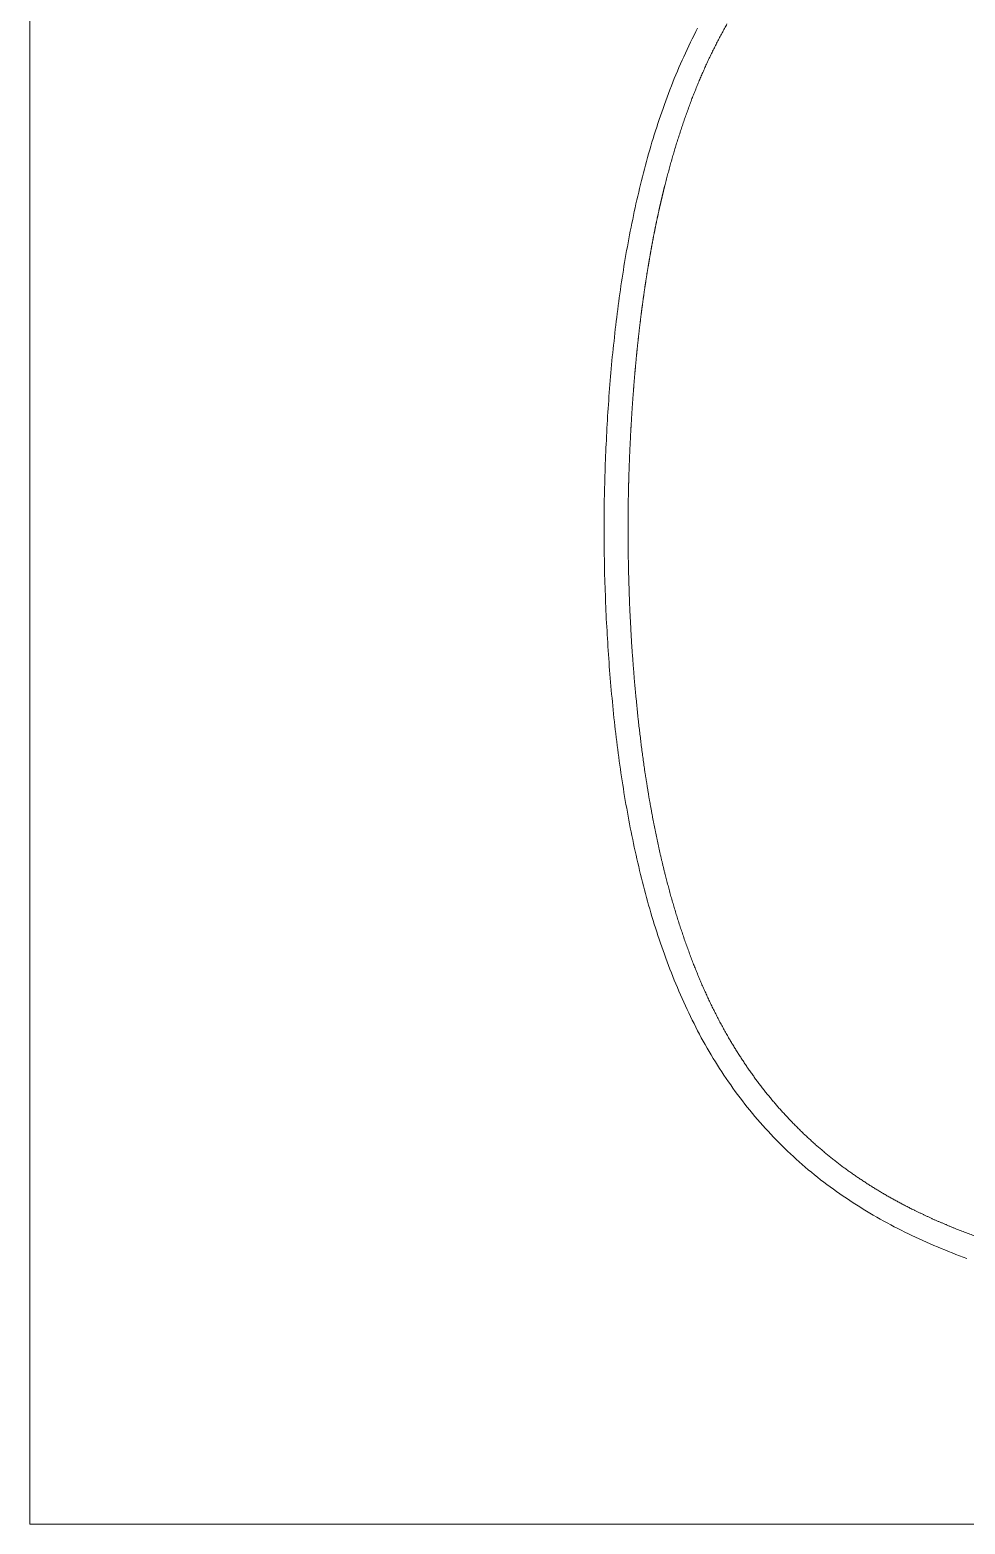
# Model space of a CAD drawing. Header units: millimetres. Extents: x 694231 to 734331, y 4486031 to 4541543.
# Drawn here: x 731328.91 to 731352.34, y 4490061.2 to 4490098.63 of the extents above; entities that cross this region are included whole.
import ezdxf

# ---------------------------------------------------------------- set-up
doc = ezdxf.new("R2010")
doc.units = ezdxf.units.MM
doc.linetypes.add('HIDDEN', pattern=[0.375, 0.25, -0.125])
doc.layers.add('A-DUVAR-HIDDEN', color=34, linetype='HIDDEN')
doc.layers.add('DBM_fin_wall_solid', color=111, linetype='Continuous', lineweight=25)
doc.layers.add('DBM_in_wet_bath', color=144, linetype='Continuous', lineweight=13)

# ---------------------------------------------------------------- blocks, each defined once
blk = doc.blocks.new('BATHSINK')
at = {"layer": 'DBM_in_wet_bath', "ltscale": 2}
for p, q in [((5698.934, -6901.953), (5698.889, -6901.865)), ((5698.979, -6902.042), (5698.934, -6901.953)), ((5699.024, -6902.131), (5698.979, -6902.042)), ((5699.069, -6902.22), (5699.024, -6902.131)), ((5699.111, -6902.31), (5699.069, -6902.22)), ((5699.153, -6902.4), (5699.111, -6902.31)), ((5699.195, -6902.49), (5699.153, -6902.4)), ((5699.237, -6902.58), (5699.195, -6902.49)), ((5699.279, -6902.671), (5699.237, -6902.58)), ((5699.318, -6902.762), (5699.279, -6902.671)), ((5699.357, -6902.854), (5699.318, -6902.762)), ((5699.396, -6902.945), (5699.357, -6902.854)), ((5699.434, -6903.037), (5699.396, -6902.945)), ((5699.473, -6903.129), (5699.434, -6903.037)), ((5699.51, -6903.221), (5699.473, -6903.129)), ((5699.546, -6903.314), (5699.51, -6903.221)), ((5699.582, -6903.407), (5699.546, -6903.314)), ((5699.617, -6903.5), (5699.582, -6903.407)), ((5699.653, -6903.593), (5699.617, -6903.5)), ((5699.688, -6903.686), (5699.653, -6903.593)), ((5699.721, -6903.78), (5699.688, -6903.686)), ((5699.754, -6903.874), (5699.721, -6903.78)), ((5699.786, -6903.968), (5699.754, -6903.874)), ((5699.819, -6904.062), (5699.786, -6903.968)), ((5699.852, -6904.156), (5699.819, -6904.062)), ((5699.883, -6904.25), (5699.852, -6904.156)), ((5699.913, -6904.345), (5699.883, -6904.25)), ((5699.943, -6904.44), (5699.913, -6904.345)), ((5699.973, -6904.535), (5699.943, -6904.44)), ((5700.003, -6904.63), (5699.973, -6904.535)), ((5700.032, -6904.725), (5700.003, -6904.63)), ((5700.06, -6904.82), (5700.032, -6904.725)), ((5700.087, -6904.916), (5700.06, -6904.82)), ((5700.115, -6905.012), (5700.087, -6904.916)), ((5700.142, -6905.107), (5700.115, -6905.012)), ((5700.17, -6905.203), (5700.142, -6905.107)), ((5700.195, -6905.299), (5700.17, -6905.203)), ((5700.22, -6905.396), (5700.195, -6905.299)), ((5700.245, -6905.492), (5700.22, -6905.396)), ((5700.27, -6905.588), (5700.245, -6905.492)), ((5700.296, -6905.684), (5700.27, -6905.588)), ((5700.319, -6905.781), (5700.296, -6905.684)), ((5700.342, -6905.878), (5700.319, -6905.781)), ((5700.365, -6905.975), (5700.342, -6905.878)), ((5700.388, -6906.072), (5700.365, -6905.975)), ((5700.411, -6906.168), (5700.388, -6906.072)), ((5700.433, -6906.265), (5700.411, -6906.168)), ((5700.454, -6906.363), (5700.433, -6906.265)), ((5700.474, -6906.46), (5700.454, -6906.363)), ((5700.495, -6906.557), (5700.474, -6906.46)), ((5700.515, -6906.655), (5700.495, -6906.557)), ((5700.536, -6906.752), (5700.515, -6906.655)), ((5700.556, -6906.85), (5700.536, -6906.752)), ((5700.576, -6906.947), (5700.556, -6906.85)), ((5700.594, -6907.045), (5700.576, -6906.947)), ((5700.612, -6907.143), (5700.594, -6907.045)), ((5700.63, -6907.241), (5700.612, -6907.143)), ((5700.648, -6907.339), (5700.63, -6907.241)), ((5700.666, -6907.437), (5700.648, -6907.339)), ((5700.684, -6907.534), (5700.666, -6907.437)), ((5700.702, -6907.632), (5700.684, -6907.534)), ((5700.717, -6907.731), (5700.702, -6907.632)), ((5700.733, -6907.829), (5700.717, -6907.731)), ((5700.748, -6907.927), (5700.733, -6907.829)), ((5700.764, -6908.025), (5700.748, -6907.927)), ((5700.78, -6908.124), (5700.764, -6908.025)), ((5700.795, -6908.222), (5700.78, -6908.124)), ((5700.811, -6908.32), (5700.795, -6908.222)), ((5700.824, -6908.419), (5700.811, -6908.32)), ((5700.838, -6908.517), (5700.824, -6908.419)), ((5700.851, -6908.616), (5700.838, -6908.517)), ((5700.865, -6908.715), (5700.851, -6908.616)), ((5700.878, -6908.813), (5700.865, -6908.715)), ((5700.891, -6908.912), (5700.878, -6908.813)), ((5700.905, -6909.011), (5700.891, -6908.912)), ((5700.916, -6909.109), (5700.905, -6909.011)), ((5700.928, -6909.208), (5700.916, -6909.109)), ((5700.939, -6909.307), (5700.928, -6909.208)), ((5700.95, -6909.406), (5700.939, -6909.307)), ((5700.961, -6909.505), (5700.95, -6909.406)), ((5700.972, -6909.604), (5700.961, -6909.505)), ((5700.983, -6909.703), (5700.972, -6909.604)), ((5700.995, -6909.802), (5700.983, -6909.703)), ((5701.006, -6909.9), (5700.995, -6909.802)), ((5701.016, -6909.999), (5701.006, -6909.9)), ((5701.025, -6910.098), (5701.016, -6909.999)), ((5701.034, -6910.198), (5701.025, -6910.098)), ((5701.043, -6910.297), (5701.034, -6910.198)), ((5701.051, -6910.396), (5701.043, -6910.297)), ((5701.06, -6910.495), (5701.051, -6910.396)), ((5701.069, -6910.594), (5701.06, -6910.495)), ((5701.078, -6910.693), (5701.069, -6910.594)), ((5701.087, -6910.792), (5701.078, -6910.693)), ((5701.095, -6910.891), (5701.087, -6910.792)), ((5701.102, -6910.991), (5701.095, -6910.891)), ((5701.109, -6911.09), (5701.102, -6910.991)), ((5701.116, -6911.189), (5701.109, -6911.09)), ((5701.122, -6911.289), (5701.116, -6911.189)), ((5701.129, -6911.388), (5701.122, -6911.289)), ((5701.135, -6911.487), (5701.129, -6911.388)), ((5701.142, -6911.587), (5701.135, -6911.487)), ((5701.149, -6911.686), (5701.142, -6911.587)), ((5701.155, -6911.785), (5701.149, -6911.686)), ((5701.161, -6911.884), (5701.155, -6911.785)), ((5701.166, -6911.984), (5701.161, -6911.884)), ((5701.171, -6912.083), (5701.166, -6911.984)), ((5701.175, -6912.183), (5701.171, -6912.083)), ((5701.18, -6912.282), (5701.175, -6912.183)), ((5701.184, -6912.381), (5701.18, -6912.282)), ((5701.189, -6912.481), (5701.184, -6912.381)), ((5701.194, -6912.58), (5701.189, -6912.481)), ((5701.198, -6912.68), (5701.194, -6912.58)), ((5701.203, -6912.779), (5701.198, -6912.68)), ((5701.206, -6912.879), (5701.203, -6912.779)), ((5701.208, -6912.978), (5701.206, -6912.879)), ((5701.211, -6913.077), (5701.208, -6912.978)), ((5701.214, -6913.177), (5701.211, -6913.077)), ((5701.216, -6913.276), (5701.214, -6913.177)), ((5701.219, -6913.376), (5701.216, -6913.276)), ((5701.221, -6913.475), (5701.219, -6913.376)), ((5701.224, -6913.575), (5701.221, -6913.475)), ((5701.226, -6913.674), (5701.224, -6913.575)), ((5701.228, -6913.774), (5701.226, -6913.674)), ((5701.229, -6913.873), (5701.228, -6913.774)), ((5701.229, -6913.973), (5701.229, -6913.873)), ((5701.23, -6914.072), (5701.229, -6913.973)), ((5701.23, -6914.172), (5701.23, -6914.072)), ((5701.231, -6914.271), (5701.23, -6914.172)), ((5701.231, -6914.371), (5701.231, -6914.271)), ((5701.232, -6914.47), (5701.231, -6914.371)), ((5701.232, -6914.57), (5701.232, -6914.47)), ((5701.232, -6914.669), (5701.232, -6914.57)), ((5701.226, -6915.067), (5701.228, -6914.968)), ((5701.228, -6914.968), (5701.23, -6914.868)), ((5701.23, -6914.868), (5701.231, -6914.769)), ((5701.231, -6914.769), (5701.232, -6914.669)), ((5701.221, -6915.366), (5701.223, -6915.266)), ((5701.223, -6915.266), (5701.225, -6915.167)), ((5701.225, -6915.167), (5701.226, -6915.067)), ((5701.212, -6915.764), (5701.215, -6915.664)), ((5701.215, -6915.664), (5701.218, -6915.565)), ((5701.218, -6915.565), (5701.219, -6915.465)), ((5701.219, -6915.465), (5701.221, -6915.366)), ((5701.196, -6916.162), (5701.2, -6916.062)), ((5701.2, -6916.062), (5701.204, -6915.963)), ((5701.204, -6915.963), (5701.208, -6915.863)), ((5701.208, -6915.863), (5701.212, -6915.764)), ((5701.181, -6916.559), (5701.185, -6916.46)), ((5701.185, -6916.46), (5701.189, -6916.361)), ((5701.189, -6916.361), (5701.193, -6916.261)), ((5701.193, -6916.261), (5701.196, -6916.162)), ((5701.164, -6916.857), (5701.17, -6916.758)), ((5701.17, -6916.758), (5701.176, -6916.659)), ((5701.176, -6916.659), (5701.181, -6916.559)), ((5701.141, -6917.255), (5701.147, -6917.155)), ((5701.147, -6917.155), (5701.153, -6917.056)), ((5701.153, -6917.056), (5701.158, -6916.957)), ((5701.158, -6916.957), (5701.164, -6916.857)), ((5701.116, -6917.652), (5701.123, -6917.553)), ((5701.123, -6917.553), (5701.129, -6917.454)), ((5701.129, -6917.454), (5701.135, -6917.354)), ((5701.135, -6917.354), (5701.141, -6917.255)), ((5701.085, -6918.049), (5701.093, -6917.95)), ((5701.093, -6917.95), (5701.1, -6917.851)), ((5701.1, -6917.851), (5701.108, -6917.751)), ((5701.108, -6917.751), (5701.116, -6917.652)), ((5701.061, -6918.346), (5701.07, -6918.247)), ((5701.07, -6918.247), (5701.078, -6918.148)), ((5701.078, -6918.148), (5701.085, -6918.049)), ((5701.024, -6918.743), (5701.033, -6918.644)), ((5701.033, -6918.644), (5701.042, -6918.545)), ((5701.042, -6918.545), (5701.052, -6918.446)), ((5701.052, -6918.446), (5701.061, -6918.346)), ((5700.984, -6919.139), (5700.995, -6919.04)), ((5700.995, -6919.04), (5701.006, -6918.941)), ((5701.006, -6918.941), (5701.015, -6918.842)), ((5701.015, -6918.842), (5701.024, -6918.743)), ((5700.94, -6919.534), (5700.951, -6919.436)), ((5700.951, -6919.436), (5700.962, -6919.337)), ((5700.962, -6919.337), (5700.973, -6919.238)), ((5700.973, -6919.238), (5700.984, -6919.139)), ((5700.89, -6919.929), (5700.903, -6919.831)), ((5700.903, -6919.831), (5700.916, -6919.732)), ((5700.916, -6919.732), (5700.929, -6919.633)), ((5700.929, -6919.633), (5700.94, -6919.534)), ((5700.852, -6920.225), (5700.864, -6920.127)), ((5700.864, -6920.127), (5700.877, -6920.028)), ((5700.877, -6920.028), (5700.89, -6919.929)), ((5700.794, -6920.619), (5700.809, -6920.521)), ((5700.809, -6920.521), (5700.824, -6920.423)), ((5700.824, -6920.423), (5700.839, -6920.324)), ((5700.839, -6920.324), (5700.852, -6920.225)), ((5700.734, -6921.013), (5700.749, -6920.914)), ((5700.749, -6920.914), (5700.764, -6920.816)), ((5700.764, -6920.816), (5700.779, -6920.718)), ((5700.779, -6920.718), (5700.794, -6920.619)), ((5700.665, -6921.405), (5700.683, -6921.307)), ((5700.683, -6921.307), (5700.7, -6921.209)), ((5700.7, -6921.209), (5700.717, -6921.111)), ((5700.717, -6921.111), (5700.734, -6921.013)), ((5700.595, -6921.797), (5700.613, -6921.699)), ((5700.613, -6921.699), (5700.631, -6921.601)), ((5700.631, -6921.601), (5700.648, -6921.503)), ((5700.648, -6921.503), (5700.665, -6921.405)), ((5700.535, -6922.089), (5700.555, -6921.992)), ((5700.555, -6921.992), (5700.575, -6921.894)), ((5700.575, -6921.894), (5700.595, -6921.797)), ((5700.454, -6922.479), (5700.475, -6922.382)), ((5700.475, -6922.382), (5700.495, -6922.284)), ((5700.495, -6922.284), (5700.515, -6922.187)), ((5700.515, -6922.187), (5700.535, -6922.089)), ((5700.364, -6922.866), (5700.387, -6922.77)), ((5700.387, -6922.77), (5700.409, -6922.673)), ((5700.409, -6922.673), (5700.432, -6922.576)), ((5700.432, -6922.576), (5700.454, -6922.479)), ((5700.27, -6923.253), (5700.295, -6923.157)), ((5700.295, -6923.157), (5700.319, -6923.06)), ((5700.319, -6923.06), (5700.341, -6922.963)), ((5700.341, -6922.963), (5700.364, -6922.866)), ((5700.169, -6923.638), (5700.195, -6923.542)), ((5700.195, -6923.542), (5700.22, -6923.446)), ((5700.22, -6923.446), (5700.245, -6923.35)), ((5700.245, -6923.35), (5700.27, -6923.253)), ((5700.059, -6924.021), (5700.087, -6923.925)), ((5700.087, -6923.925), (5700.115, -6923.83)), ((5700.115, -6923.83), (5700.142, -6923.734)), ((5700.142, -6923.734), (5700.169, -6923.638)), ((5699.943, -6924.401), (5699.973, -6924.307)), ((5699.973, -6924.307), (5700.003, -6924.212)), ((5700.003, -6924.212), (5700.032, -6924.117)), ((5700.032, -6924.117), (5700.059, -6924.021)), ((5699.819, -6924.78), (5699.852, -6924.686)), ((5699.852, -6924.686), (5699.882, -6924.591)), ((5699.882, -6924.591), (5699.913, -6924.496)), ((5699.913, -6924.496), (5699.943, -6924.401)), ((5699.688, -6925.156), (5699.721, -6925.062)), ((5699.721, -6925.062), (5699.753, -6924.968)), ((5699.753, -6924.968), (5699.786, -6924.874)), ((5699.786, -6924.874), (5699.819, -6924.78)), ((5699.546, -6925.527), (5699.581, -6925.435)), ((5699.581, -6925.435), (5699.617, -6925.342)), ((5699.617, -6925.342), (5699.653, -6925.249)), ((5699.653, -6925.249), (5699.688, -6925.156)), ((5699.396, -6925.896), (5699.434, -6925.804)), ((5699.434, -6925.804), (5699.473, -6925.713)), ((5699.473, -6925.713), (5699.51, -6925.62)), ((5699.51, -6925.62), (5699.546, -6925.527)), ((5699.237, -6926.261), (5699.279, -6926.171)), ((5699.279, -6926.171), (5699.318, -6926.079)), ((5699.318, -6926.079), (5699.357, -6925.988)), ((5699.357, -6925.988), (5699.396, -6925.896)), ((5699.069, -6926.622), (5699.111, -6926.532)), ((5699.111, -6926.532), (5699.153, -6926.442)), ((5699.153, -6926.442), (5699.195, -6926.351)), ((5699.195, -6926.351), (5699.237, -6926.261)), ((5698.888, -6926.976), (5698.933, -6926.888)), ((5698.933, -6926.888), (5698.979, -6926.799)), ((5698.979, -6926.799), (5699.025, -6926.711)), ((5699.025, -6926.711), (5699.069, -6926.622)), ((5698.698, -6927.326), (5698.747, -6927.24)), ((5698.747, -6927.24), (5698.796, -6927.153)), ((5698.796, -6927.153), (5698.842, -6927.065)), ((5698.842, -6927.065), (5698.888, -6926.976)), ((5698.445, -6927.754), (5698.497, -6927.67)), ((5698.497, -6927.67), (5698.549, -6927.585)), ((5698.549, -6927.585), (5698.6, -6927.5)), ((5698.6, -6927.5), (5698.649, -6927.413)), ((5698.649, -6927.413), (5698.698, -6927.326)), ((5698.23, -6928.089), (5698.285, -6928.006)), ((5698.285, -6928.006), (5698.339, -6927.923)), ((5698.339, -6927.923), (5698.393, -6927.839)), ((5698.393, -6927.839), (5698.445, -6927.754)), ((5697.946, -6928.498), (5698.003, -6928.417)), ((5698.003, -6928.417), (5698.061, -6928.336)), ((5698.061, -6928.336), (5698.119, -6928.255)), ((5698.119, -6928.255), (5698.175, -6928.172)), ((5698.175, -6928.172), (5698.23, -6928.089)), ((5697.644, -6928.894), (5697.705, -6928.815)), ((5697.705, -6928.815), (5697.766, -6928.736)), ((5697.766, -6928.736), (5697.827, -6928.657)), ((5697.827, -6928.657), (5697.887, -6928.578)), ((5697.887, -6928.578), (5697.946, -6928.498)), ((5697.39, -6929.2), (5697.454, -6929.123)), ((5697.454, -6929.123), (5697.517, -6929.047)), ((5697.517, -6929.047), (5697.581, -6928.97)), ((5697.581, -6928.97), (5697.644, -6928.894)), ((5697.058, -6929.57), (5697.125, -6929.496)), ((5697.125, -6929.496), (5697.191, -6929.423)), ((5697.191, -6929.423), (5697.258, -6929.349)), ((5697.258, -6929.349), (5697.325, -6929.275)), ((5697.325, -6929.275), (5697.39, -6929.2)), ((5696.636, -6929.992), (5696.708, -6929.924)), ((5696.708, -6929.924), (5696.78, -6929.855)), ((5696.78, -6929.855), (5696.849, -6929.784)), ((5696.849, -6929.784), (5696.919, -6929.712)), ((5696.919, -6929.712), (5696.988, -6929.641)), ((5696.988, -6929.641), (5697.058, -6929.57)), ((5696.268, -6930.327), (5696.343, -6930.262)), ((5696.343, -6930.262), (5696.418, -6930.196)), ((5696.418, -6930.196), (5696.491, -6930.129)), ((5696.491, -6930.129), (5696.564, -6930.061)), ((5696.564, -6930.061), (5696.636, -6929.992)), ((5695.809, -6930.709), (5695.886, -6930.646)), ((5695.886, -6930.646), (5695.963, -6930.583)), ((5695.963, -6930.583), (5696.041, -6930.521)), ((5696.041, -6930.521), (5696.118, -6930.458)), ((5696.118, -6930.458), (5696.193, -6930.393)), ((5696.193, -6930.393), (5696.268, -6930.327)), ((5695.245, -6931.118), (5695.327, -6931.062)), ((5695.327, -6931.062), (5695.409, -6931.005)), ((5695.409, -6931.005), (5695.49, -6930.947)), ((5695.49, -6930.947), (5695.57, -6930.888)), ((5695.57, -6930.888), (5695.649, -6930.828)), ((5695.649, -6930.828), (5695.729, -6930.768)), ((5695.729, -6930.768), (5695.809, -6930.709)), ((5694.746, -6931.445), (5694.83, -6931.392)), ((5694.83, -6931.392), (5694.914, -6931.338)), ((5694.914, -6931.338), (5694.997, -6931.284)), ((5694.997, -6931.284), (5695.081, -6931.231)), ((5695.081, -6931.231), (5695.164, -6931.175)), ((5695.164, -6931.175), (5695.245, -6931.118)), ((5694.054, -6931.839), (5694.141, -6931.791)), ((5694.141, -6931.791), (5694.229, -6931.744)), ((5694.229, -6931.744), (5694.316, -6931.696)), ((5694.316, -6931.696), (5694.404, -6931.648)), ((5694.404, -6931.648), (5694.489, -6931.597)), ((5694.489, -6931.597), (5694.575, -6931.547)), ((5694.575, -6931.547), (5694.66, -6931.496)), ((5694.66, -6931.496), (5694.746, -6931.445)), ((5693.341, -6932.192), (5693.432, -6932.152)), ((5693.432, -6932.152), (5693.521, -6932.108)), ((5693.521, -6932.108), (5693.61, -6932.064)), ((5693.61, -6932.064), (5693.7, -6932.02)), ((5693.7, -6932.02), (5693.789, -6931.976)), ((5693.789, -6931.976), (5693.878, -6931.932)), ((5693.878, -6931.932), (5693.967, -6931.886)), ((5693.967, -6931.886), (5694.054, -6931.839)), ((5692.424, -6932.578), (5692.516, -6932.541)), ((5692.516, -6932.541), (5692.609, -6932.504)), ((5692.609, -6932.504), (5692.701, -6932.467)), ((5692.701, -6932.467), (5692.793, -6932.43)), ((5692.793, -6932.43), (5692.885, -6932.392)), ((5692.885, -6932.392), (5692.977, -6932.354)), ((5692.977, -6932.354), (5693.068, -6932.314)), ((5693.068, -6932.314), (5693.159, -6932.273)), ((5693.159, -6932.273), (5693.25, -6932.233)), ((5693.25, -6932.233), (5693.341, -6932.192)), ((5692.143, -6932.68), (5692.237, -6932.646)), ((5692.237, -6932.646), (5692.33, -6932.612)), ((5692.33, -6932.612), (5692.424, -6932.578))]:
    blk.add_line(p, q, dxfattribs=at)
for points in [[(5698.399, -6902.213), (5698.154, -6901.759)], [(5698.627, -6902.677), (5698.399, -6902.213)], [(5698.837, -6903.15), (5698.627, -6902.677)], [(5699.03, -6903.629), (5698.837, -6903.15)], [(5699.226, -6904.168), (5699.03, -6903.629)], [(5699.405, -6904.712), (5699.226, -6904.168)], [(5699.567, -6905.262), (5699.405, -6904.712)], [(5699.713, -6905.816), (5699.567, -6905.262)], [(5699.755, -6905.989), (5699.713, -6905.816)], [(5699.796, -6906.162), (5699.755, -6905.989)], [(5699.837, -6906.339), (5699.796, -6906.162)], [(5699.876, -6906.516), (5699.837, -6906.339)], [(5699.915, -6906.698), (5699.876, -6906.516)], [(5699.953, -6906.88), (5699.915, -6906.698)], [(5699.99, -6907.066), (5699.953, -6906.88)], [(5700.025, -6907.253), (5699.99, -6907.066)], [(5700.06, -6907.444), (5700.025, -6907.253)], [(5700.094, -6907.635), (5700.06, -6907.444)], [(5700.127, -6907.831), (5700.094, -6907.635)], [(5700.159, -6908.026), (5700.127, -6907.831)], [(5700.19, -6908.226), (5700.159, -6908.026)], [(5700.22, -6908.426), (5700.19, -6908.226)], [(5700.249, -6908.631), (5700.22, -6908.426)], [(5700.277, -6908.835), (5700.249, -6908.631)], [(5700.304, -6909.044), (5700.277, -6908.835)], [(5700.33, -6909.253), (5700.304, -6909.044)], [(5700.355, -6909.466), (5700.33, -6909.253)], [(5700.379, -6909.68), (5700.355, -6909.466)], [(5700.402, -6909.897), (5700.379, -6909.68)], [(5700.424, -6910.115), (5700.402, -6909.897)], [(5700.445, -6910.337), (5700.424, -6910.115)], [(5700.465, -6910.559), (5700.445, -6910.337)], [(5700.484, -6910.786), (5700.465, -6910.559)], [(5700.501, -6911.012), (5700.484, -6910.786)], [(5700.518, -6911.243), (5700.501, -6911.012)], [(5700.534, -6911.474), (5700.518, -6911.243)], [(5700.548, -6911.709), (5700.534, -6911.474)], [(5700.562, -6911.944), (5700.548, -6911.709)], [(5700.574, -6912.183), (5700.562, -6911.944)], [(5700.586, -6912.422), (5700.574, -6912.183)], [(5700.596, -6912.666), (5700.586, -6912.422)], [(5700.605, -6912.909), (5700.596, -6912.666)], [(5700.613, -6913.157), (5700.605, -6912.909)], [(5700.62, -6913.405), (5700.613, -6913.157)], [(5700.625, -6913.657), (5700.62, -6913.405)], [(5700.629, -6913.909), (5700.625, -6913.657)], [(5700.631, -6914.165), (5700.629, -6913.909)], [(5700.632, -6914.421), (5700.631, -6914.165)], [(5700.622, -6915.377), (5700.632, -6914.423)], [(5700.632, -6914.423), (5700.632, -6914.421)], [(5700.592, -6916.33), (5700.622, -6915.377)], [(5700.542, -6917.283), (5700.592, -6916.33)], [(5700.47, -6918.235), (5700.542, -6917.283)], [(5700.377, -6919.184), (5700.47, -6918.235)], [(5700.299, -6919.836), (5700.377, -6919.184)], [(5700.21, -6920.486), (5700.299, -6919.836)], [(5700.107, -6921.134), (5700.21, -6920.486)], [(5699.989, -6921.78), (5700.107, -6921.134)], [(5699.856, -6922.422), (5699.989, -6921.78)], [(5699.704, -6923.06), (5699.856, -6922.422)], [(5699.556, -6923.616), (5699.704, -6923.06)], [(5699.393, -6924.168), (5699.556, -6923.616)], [(5699.212, -6924.714), (5699.393, -6924.168)], [(5699.014, -6925.254), (5699.212, -6924.714)], [(5698.819, -6925.735), (5699.014, -6925.254)], [(5698.607, -6926.209), (5698.819, -6925.735)], [(5698.377, -6926.674), (5698.607, -6926.209)], [(5698.128, -6927.129), (5698.377, -6926.674)], [(5697.901, -6927.505), (5698.128, -6927.129)], [(5697.66, -6927.873), (5697.901, -6927.505)], [(5697.405, -6928.231), (5697.66, -6927.873)], [(5697.135, -6928.578), (5697.405, -6928.231)], [(5696.851, -6928.914), (5697.135, -6928.578)], [(5696.558, -6929.232), (5696.851, -6928.914)], [(5695.935, -6929.831), (5696.253, -6929.538)], [(5696.253, -6929.538), (5696.558, -6929.232)], [(5695.605, -6930.111), (5695.935, -6929.831)], [(5695.265, -6930.377), (5695.605, -6930.111)], [(5694.574, -6930.852), (5694.924, -6930.621)], [(5694.924, -6930.621), (5695.265, -6930.377)], [(5694.215, -6931.07), (5694.574, -6930.852)], [(5693.477, -6931.467), (5693.85, -6931.275)], [(5693.85, -6931.275), (5694.215, -6931.07)], [(5692.439, -6931.931), (5692.963, -6931.71)], [(5692.963, -6931.71), (5693.477, -6931.467)], [(5691.908, -6932.132), (5692.439, -6931.931)]]:
    blk.add_open_spline(points, degree=1, dxfattribs=at)
blk = doc.blocks.new('dfföfgöbwfbgw')
at = {"layer": 'DBM_in_wet_bath', "ltscale": 2}
blk.add_lwpolyline([(18980.251, 17467.483), (18980.251, 17412.483), (18898.188, 17412.483), (18898.188, 17467.483)], close=True, dxfattribs=at)
at = {"layer": 'A-DUVAR-HIDDEN', "color": 152, "lineweight": 80, "true_color": 0x2776bb, "xscale": -1}
blk.add_blockref('BATHSINK', (24613.799, 24351.818), dxfattribs=at)

msp = doc.modelspace()

# ---------------------------------------------------------------- block references
at = {"layer": 'DBM_fin_wall_solid'}
msp.add_blockref('dfföfgöbwfbgw', (712430.726, 4472648.717), dxfattribs=at)

doc.saveas('drawing.dxf')
